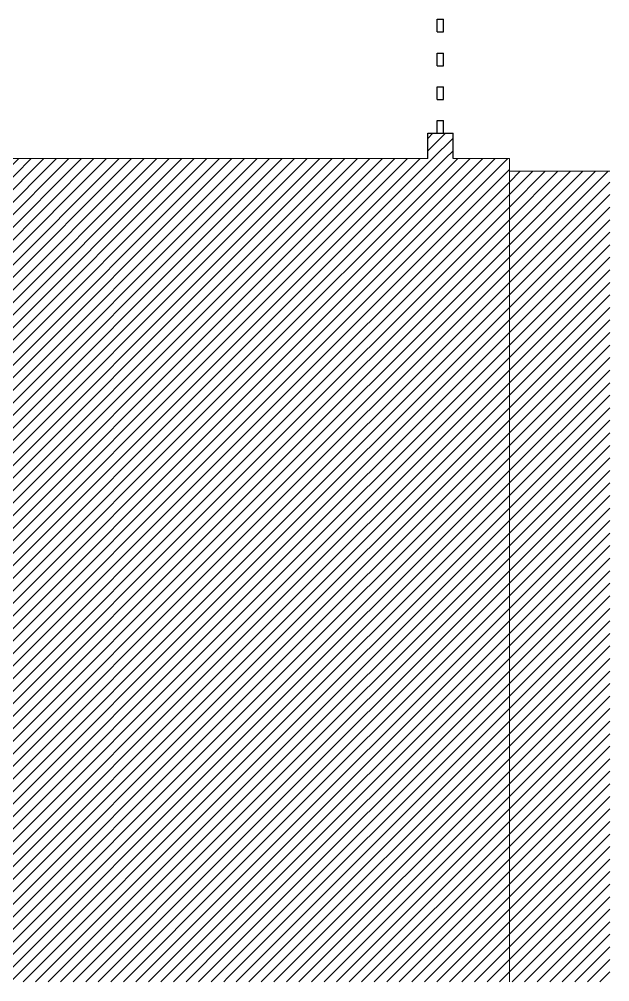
# Model space of a CAD drawing. Header units: millimetres. Extents: x 15 to 2176, y 3 to 641.
# Drawn here: x 970.3 to 1063.6, y 18.5 to 170.5 of the extents above; entities that cross this region are included whole.
import ezdxf
from ezdxf.xclip import XClip

# ---------------------------------------------------------------- set-up
doc = ezdxf.new("R2010")
doc.units = ezdxf.units.MM
doc.header["$MEASUREMENT"] = 0
doc.header["$XCLIPFRAME"] = 0
doc.layers.add('A--------P-', color=7, linetype='Continuous')
doc.layers.add('A-45B------', color=1, linetype='Continuous')
doc.layers.add('A-L-10--EF-', color=4, linetype='Continuous', lineweight=0)
pattern_1 = [(45, (963.7575, 92.4741), (-0.98995, 0.98995), [])]

# ---------------------------------------------------------------- blocks, each defined once
blk = doc.blocks.new('Drawing_2_2', base_point=(803.38, 329.56))
at = {"layer": 'A-45B------', "linetype": 'Continuous'}
h = blk.add_hatch(dxfattribs=at)
h.set_pattern_fill('BRANDSÄKRARE_0002', color=256, style=0, pattern_type=2)
h.set_pattern_definition(pattern_1)
h.paths.add_polyline_path([(1038.82, 152.47), (1034.82, 152.47), (1034.82, 148.47), (1038.82, 148.47)])
at = {"layer": 'A-L-10--EF-', "linetype": 'Continuous'}
h = blk.add_hatch(dxfattribs=at)
h.set_pattern_fill('BRANDSÄKRARE_0002', color=256, style=0, pattern_type=2)
h.set_pattern_definition(pattern_1)
h.paths.add_polyline_path([(967.22, 18.47), (1003.22, 18.47), (1003.22, 148.47), (967.22, 148.47)])
h = blk.add_hatch(dxfattribs=at)
h.set_pattern_fill('BRANDSÄKRARE_0002', color=256, style=0, pattern_type=2)
h.set_pattern_definition(pattern_1)
h.paths.add_polyline_path([(1003.22, 18.47), (1047.72, 18.47), (1047.72, 148.47), (1003.22, 148.47)])
h = blk.add_hatch(dxfattribs=at)
h.set_pattern_fill('BRANDSÄKRARE_0002', color=256, style=0, pattern_type=2)
h.set_pattern_definition(pattern_1)
h.paths.add_polyline_path([(1063.56, 146.47), (1047.72, 146.47), (1047.72, 18.47), (1063.56, 18.47)])
at = {"layer": 'A-45B------'}
for p, q in [((1036.32, 170.47), (1037.32, 170.47)), ((1036.32, 168.47), (1036.32, 170.47)), ((1037.32, 168.47), (1037.32, 170.47)), ((1036.32, 168.47), (1037.32, 168.47)), ((1036.32, 165.14), (1037.32, 165.14)), ((1036.32, 163.14), (1036.32, 165.14)), ((1037.32, 163.14), (1037.32, 165.14)), ((1036.32, 163.14), (1037.32, 163.14)), ((1036.32, 159.81), (1037.32, 159.81)), ((1036.32, 157.81), (1036.32, 159.81)), ((1037.32, 157.81), (1037.32, 159.81)), ((1036.32, 157.81), (1037.32, 157.81)), ((1036.32, 154.47), (1037.32, 154.47)), ((1036.32, 152.47), (1036.32, 154.47)), ((1037.32, 152.47), (1037.32, 154.47)), ((1034.82, 152.47), (1038.82, 152.47)), ((1034.82, 148.47), (1034.82, 152.47)), ((1036.32, 152.47), (1037.32, 152.47)), ((1038.82, 148.47), (1038.82, 152.47))]:
    blk.add_line(p, q, dxfattribs=at)
at = {"layer": 'A-L-10--EF-'}
for p, q in [((967.22, 148.47), (1003.22, 148.47)), ((1003.22, 148.47), (1034.82, 148.47)), ((1038.82, 148.47), (1047.72, 148.47)), ((1047.72, 18.47), (1047.72, 148.47)), ((1047.72, 146.47), (1063.56, 146.47)), ((1047.72, 18.47), (1047.72, 146.47))]:
    blk.add_line(p, q, dxfattribs=at)

msp = doc.modelspace()

# ---------------------------------------------------------------- block references
at = {"layer": 'A--------P-'}
ref = msp.add_blockref('Drawing_2_2', (803.38, 329.56), dxfattribs=at)
XClip(ref).set_block_clipping_path([(543.1975168981, 18.4741086751), (1063.5621721229, 640.6436337123)])

doc.saveas('drawing.dxf')
